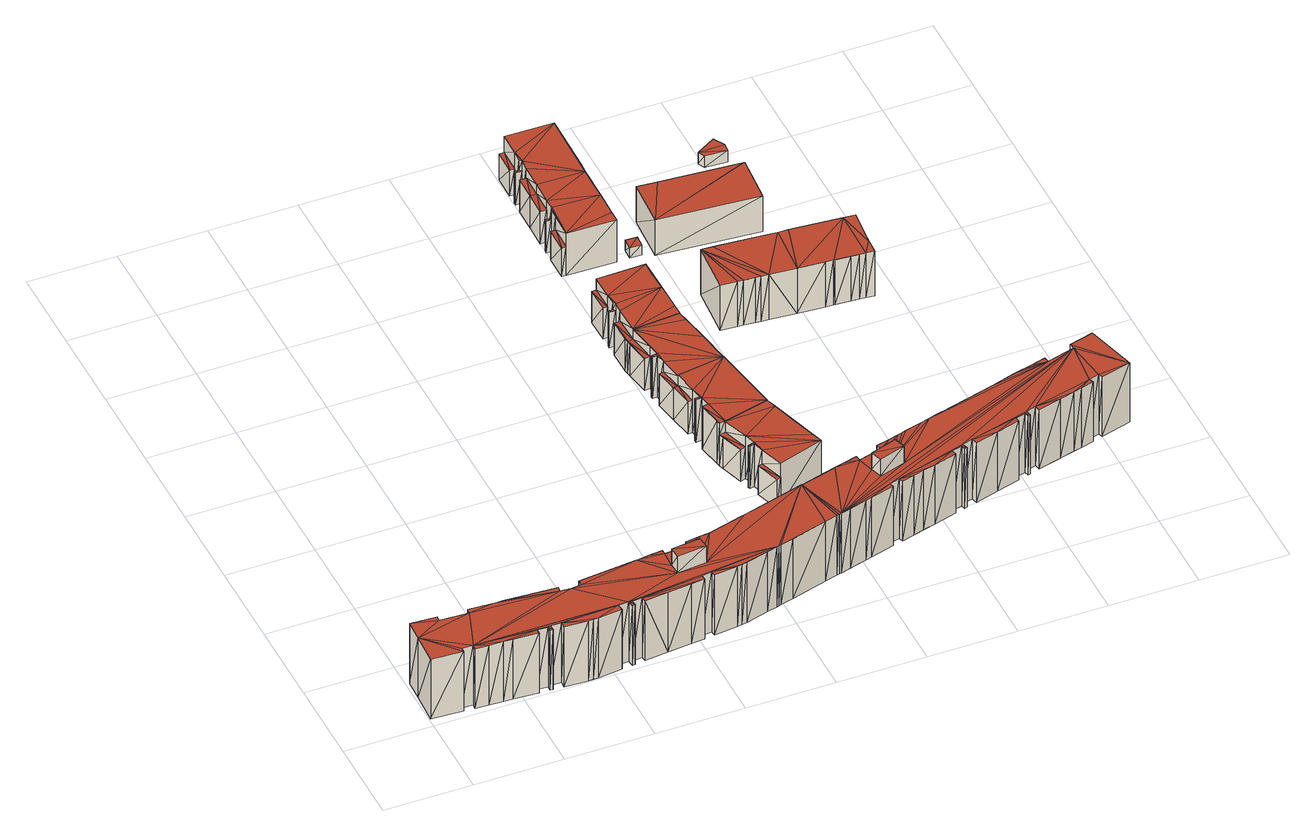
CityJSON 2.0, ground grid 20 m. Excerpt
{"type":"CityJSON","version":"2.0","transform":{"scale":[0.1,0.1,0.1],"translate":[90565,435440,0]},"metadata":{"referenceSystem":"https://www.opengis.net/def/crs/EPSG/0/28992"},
"CityObjects":{
"building1":{"type":"Building","attributes":{"TerrainHeight":3.38,"bron_tex":"UltraCAM-X 10cm juni 2008","voll_tex":"complete","bron_geo":"Lidar 15-30 punten - nov. 2008","status":"1"},"geometry":[{"type":"MultiSurface","lod":"2","boundaries":[[[0,1,2]],[[2,3,0]],[[4,5,6]],[[6,7,8]],[[9,10,11]],[[12,13,14]],[[15,14,13]],[[13,16,17]],[[18,19,20]],[[21,22,23]],[[24,25,26]],[[27,28,29]],[[30,31,32]],[[33,34,35]],[[36,37,38]],[[39,40,41]],[[42,43,44]],[[45,46,47]],[[47,48,49]],[[49,50,51]],[[52,53,54]],[[55,56,57]],[[57,58,59]],[[60,61,62]],[[63,64,65]],[[65,66,67]],[[68,69,70]],[[70,4,6]],[[6,8,9]],[[9,11,12]],[[12,14,71]],[[15,13,17]],[[18,20,72]],[[21,23,73]],[[24,26,74]],[[27,29,75]],[[30,32,33]],[[33,35,76]],[[36,38,39]],[[39,41,77]],[[42,44,78]],[[45,47,49]],[[52,54,79]],[[55,57,59]],[[60,62,63]],[[63,65,67]],[[68,70,6]],[[9,12,71]],[[15,17,18]],[[18,72,21]],[[24,74,27]],[[75,30,33]],[[33,76,36]],[[36,39,77]],[[77,42,78]],[[45,49,51]],[[52,79,55]],[[55,59,80]],[[60,63,67]],[[67,68,6]],[[6,9,71]],[[15,18,21]],[[24,27,75]],[[75,33,36]],[[36,77,78]],[[78,45,51]],[[52,55,80]],[[80,60,67]],[[67,6,71]],[[81,15,21]],[[24,75,36]],[[36,78,51]],[[52,80,67]],[[67,71,81]],[[81,21,73]],[[82,24,36]],[[36,51,52]],[[52,67,81]],[[81,73,82]],[[82,36,52]],[[52,81,82]],[[83,84,85]],[[85,86,87]],[[88,89,90]],[[90,91,92]],[[93,94,95]],[[95,96,97]],[[98,99,100]],[[101,102,103]],[[104,105,106]],[[107,108,109]],[[109,110,111]],[[111,112,113]],[[114,115,116]],[[117,118,119]],[[120,121,122]],[[123,124,125]],[[126,127,128]],[[129,130,131]],[[132,133,134]],[[135,136,137]],[[138,139,140]],[[141,142,143]],[[144,145,146]],[[147,83,85]],[[85,87,88]],[[90,92,93]],[[93,95,97]],[[98,100,101]],[[104,106,148]],[[107,109,111]],[[114,116,149]],[[117,119,120]],[[123,125,126]],[[126,128,150]],[[129,131,132]],[[132,134,151]],[[135,137,138]],[[138,140,152]],[[141,143,144]],[[144,146,147]],[[147,85,88]],[[90,93,97]],[[98,101,103]],[[103,104,148]],[[107,111,113]],[[114,149,117]],[[117,120,122]],[[122,123,126]],[[126,150,129]],[[129,132,151]],[[135,138,152]],[[141,144,147]],[[147,88,90]],[[90,97,153]],[[153,98,103]],[[148,107,113]],[[114,117,122]],[[122,126,129]],[[154,135,152]],[[141,147,90]],[[90,153,103]],[[148,113,114]],[[114,122,129]],[[152,141,90]],[[90,103,148]],[[148,114,129]],[[154,152,90]],[[90,148,129]],[[151,154,90]],[[90,129,151]],[[14,15,2]],[[2,1,14]],[[71,14,1]],[[1,0,71]],[[81,71,0]],[[0,3,81]],[[15,81,3]],[[3,2,15]],[[126,125,34]],[[34,33,126]],[[127,126,33]],[[33,32,127]],[[128,127,32]],[[32,31,128]],[[150,128,31]],[[31,30,150]],[[129,150,30]],[[30,75,129]],[[130,129,75]],[[75,29,130]],[[131,130,29]],[[29,28,131]],[[132,131,28]],[[28,27,132]],[[155,132,27]],[[27,74,155]],[[133,155,74]],[[74,26,133]],[[134,133,26]],[[26,25,134]],[[151,134,25]],[[25,24,151]],[[154,151,24]],[[24,82,154]],[[135,154,82]],[[82,73,135]],[[136,135,73]],[[73,23,136]],[[22,23,136]],[[136,137,22]],[[156,137,22]],[[22,21,156]],[[138,156,21]],[[21,72,138]],[[139,138,72]],[[72,20,139]],[[140,139,20]],[[20,19,140]],[[152,140,19]],[[19,18,152]],[[141,152,18]],[[18,17,141]],[[142,141,17]],[[17,16,142]],[[143,142,16]],[[16,13,143]],[[144,143,13]],[[13,12,144]],[[145,144,12]],[[12,11,145]],[[146,145,11]],[[11,10,146]],[[147,146,10]],[[10,9,147]],[[83,147,9]],[[9,8,83]],[[84,83,8]],[[8,7,84]],[[85,84,7]],[[7,6,85]],[[157,158,6]],[[6,5,157]],[[87,86,5]],[[5,4,87]],[[88,87,4]],[[4,70,88]],[[89,88,70]],[[70,69,89]],[[90,89,69]],[[69,68,90]],[[91,90,68]],[[68,67,91]],[[92,91,67]],[[67,66,92]],[[93,92,66]],[[66,65,93]],[[94,93,65]],[[65,64,94]],[[95,94,64]],[[64,63,95]],[[96,95,63]],[[63,62,96]],[[97,96,62]],[[62,61,97]],[[153,97,61]],[[61,60,153]],[[98,153,60]],[[60,80,98]],[[99,98,80]],[[80,59,99]],[[100,99,59]],[[59,58,100]],[[101,100,58]],[[58,57,101]],[[56,57,101]],[[101,102,56]],[[103,102,56]],[[56,55,103]],[[104,103,55]],[[55,79,104]],[[105,104,79]],[[79,54,105]],[[106,105,54]],[[54,53,106]],[[148,106,53]],[[53,52,148]],[[107,148,52]],[[52,51,107]],[[108,107,51]],[[51,50,108]],[[109,108,50]],[[50,49,109]],[[110,109,49]],[[49,48,110]],[[111,110,48]],[[48,47,111]],[[112,111,47]],[[47,46,112]],[[113,112,46]],[[46,45,113]],[[114,113,45]],[[45,78,114]],[[115,114,78]],[[78,44,115]],[[116,115,44]],[[44,43,116]],[[149,116,43]],[[43,42,149]],[[117,149,42]],[[42,77,117]],[[118,117,77]],[[77,41,118]],[[119,118,41]],[[41,40,119]],[[159,119,40]],[[40,39,159]],[[120,159,39]],[[39,38,120]],[[121,120,38]],[[38,37,121]],[[122,121,37]],[[37,36,122]],[[123,122,36]],[[36,76,123]],[[124,123,76]],[[76,35,124]],[[125,124,35]],[[35,34,125]]],"semantics":{"surfaces":[{"type":"RoofSurface"},{"type":"GroundSurface"},{"type":"WallSurface"}],"values":[0,0,0,0,0,0,0,0,0,0,0,0,0,0,0,0,0,0,0,0,0,0,0,0,0,0,0,0,0,0,0,0,0,0,0,0,0,0,0,0,0,0,0,0,0,0,0,0,0,0,0,0,0,0,0,0,0,0,0,0,0,0,0,0,0,0,0,0,0,0,0,0,0,0,0,0,0,0,0,0,0,1,1,1,1,1,1,1,1,1,1,1,1,1,1,1,1,1,1,1,1,1,1,1,1,1,1,1,1,1,1,1,1,1,1,1,1,1,1,1,1,1,1,1,1,1,1,1,1,1,1,1,1,1,1,1,1,1,1,1,1,1,1,1,1,1,1,1,1,1,1,2,2,2,2,2,2,2,2,2,2,2,2,2,2,2,2,2,2,2,2,2,2,2,2,2,2,2,2,2,2,2,2,2,2,2,2,2,2,2,2,2,2,2,2,2,2,2,2,2,2,2,2,2,2,2,2,2,2,2,2,2,2,2,2,2,2,2,2,2,2,2,2,2,2,2,2,2,2,2,2,2,2,2,2,2,2,2,2,2,2,2,2,2,2,2,2,2,2,2,2,2,2,2,2,2,2,2,2,2,2,2,2,2,2,2,2,2,2,2,2,2,2,2,2,2,2,2,2,2,2,2,2,2,2,2,2,2,2,2,2,2,2,2,2,2,2,2,2,2,2,2,2,2,2,2,2,2,2]}}]},
"building2":{"type":"Building","attributes":{"TerrainHeight":2.54,"bron_tex":"UltraCAM-X 10cm juni 2008","voll_tex":"complete","bron_geo":"Lidar 15-30 punten - nov. 2008","status":"1"},"geometry":[{"type":"MultiSurface","lod":"2","boundaries":[[[160,161,162]],[[162,163,160]],[[164,165,166]],[[167,168,169]],[[169,170,171]],[[172,173,164]],[[164,166,174]],[[167,169,171]],[[172,164,174]],[[174,167,171]],[[171,172,174]],[[175,176,177]],[[177,178,179]],[[179,175,177]],[[180,181,182]],[[182,183,180]],[[184,185,186]],[[186,187,188]],[[188,189,190]],[[190,191,192]],[[192,193,194]],[[195,196,197]],[[198,184,186]],[[186,188,190]],[[190,192,194]],[[195,197,199]],[[198,186,190]],[[190,194,195]],[[199,198,190]],[[190,195,199]],[[194,193,162]],[[162,161,194]],[[192,200,160]],[[160,163,192]],[[193,192,163]],[[163,162,193]],[[188,187,165]],[[165,164,188]],[[189,188,164]],[[164,173,189]],[[190,189,173]],[[173,172,190]],[[191,190,172]],[[172,171,191]],[[200,191,171]],[[171,170,200]],[[161,160,170]],[[170,169,161]],[[195,194,169]],[[169,168,195]],[[181,180,168]],[[168,167,181]],[[198,199,167]],[[167,174,198]],[[176,175,174]],[[174,166,176]],[[184,198,175]],[[175,179,184]],[[185,184,179]],[[179,178,185]],[[186,185,178]],[[178,177,186]],[[199,197,182]],[[182,181,199]],[[196,195,180]],[[180,183,196]],[[197,196,183]],[[183,182,197]]],"semantics":{"surfaces":[{"type":"RoofSurface"},{"type":"GroundSurface"},{"type":"WallSurface"}],"values":[0,0,0,0,0,0,0,0,0,0,0,0,0,0,0,0,1,1,1,1,1,1,1,1,1,1,1,1,1,1,2,2,2,2,2,2,2,2,2,2,2,2,2,2,2,2,2,2,2,2,2,2,2,2,2,2,2,2,2,2,2,2,2,2,2,2,2,2]}}]},
"building3":{"type":"Building","attributes":{"TerrainHeight":2.43,"bron_tex":"UltraCAM-X 10cm juni 2008","voll_tex":"complete","bron_geo":"Lidar 15-30 punten - nov. 2008","status":"1"},"geometry":[{"type":"MultiSurface","lod":"2","boundaries":[[[201,202,203]],[[203,204,205]],[[205,201,203]],[[206,207,208]],[[208,209,210]],[[210,211,212]],[[202,201,213]],[[214,206,208]],[[208,210,212]],[[212,202,213]],[[213,214,208]],[[208,212,213]],[[215,216,217]],[[217,218,215]],[[219,220,221]],[[221,222,219]],[[223,224,225]],[[225,226,227]],[[227,228,229]],[[229,187,186]],[[186,230,231]],[[232,233,234]],[[223,225,227]],[[227,229,186]],[[186,231,235]],[[232,234,236]],[[236,223,227]],[[227,186,235]],[[232,236,227]],[[227,235,232]],[[237,238,209]],[[209,208,237]],[[227,226,208]],[[208,207,227]],[[228,227,207]],[[207,206,228]],[[229,228,206]],[[206,214,229]],[[187,229,214]],[[214,213,187]],[[166,165,213]],[[213,201,166]],[[232,235,202]],[[202,212,232]],[[220,219,212]],[[212,211,220]],[[223,236,211]],[[211,210,223]],[[217,216,210]],[[210,209,217]],[[239,240,218]],[[218,217,239]],[[224,223,216]],[[216,215,224]],[[225,224,215]],[[215,218,225]],[[236,234,221]],[[221,220,236]],[[233,232,219]],[[219,222,233]],[[234,233,222]],[[222,221,234]],[[235,231,203]],[[203,202,235]],[[177,176,201]],[[201,205,177]],[[230,186,205]],[[205,204,230]],[[231,230,204]],[[204,203,231]]],"semantics":{"surfaces":[{"type":"RoofSurface"},{"type":"GroundSurface"},{"type":"WallSurface"}],"values":[0,0,0,0,0,0,0,0,0,0,0,0,0,0,0,0,1,1,1,1,1,1,1,1,1,1,1,1,1,1,2,2,2,2,2,2,2,2,2,2,2,2,2,2,2,2,2,2,2,2,2,2,2,2,2,2,2,2,2,2,2,2,2,2,2,2,2,2,2,2]}}]},
"building4":{"type":"Building","attributes":{"TerrainHeight":2.63,"bron_tex":"UltraCAM-X 10cm juni 2008","voll_tex":"complete","bron_geo":"Lidar 15-30 punten - nov. 2008","status":"1"},"geometry":[{"type":"MultiSurface","lod":"2","boundaries":[[[241,242,243]],[[243,244,245]],[[245,241,243]],[[246,247,248]],[[248,249,250]],[[250,251,252]],[[252,238,237]],[[237,253,254]],[[254,246,248]],[[250,252,237]],[[237,254,248]],[[248,250,237]],[[255,256,257]],[[257,258,255]],[[239,259,260]],[[260,240,239]],[[261,262,263]],[[263,264,265]],[[265,266,267]],[[267,226,225]],[[225,268,269]],[[270,271,272]],[[273,261,263]],[[263,265,267]],[[267,225,269]],[[270,272,274]],[[273,263,267]],[[267,269,270]],[[274,273,267]],[[267,270,274]],[[261,273,241]],[[241,245,261]],[[262,261,245]],[[245,244,262]],[[263,262,244]],[[244,243,263]],[[265,264,247]],[[247,246,265]],[[266,265,246]],[[246,254,266]],[[267,266,254]],[[254,253,267]],[[226,267,253]],[[253,237,226]],[[259,239,238]],[[238,252,259]],[[270,269,252]],[[252,251,270]],[[256,255,251]],[[251,250,256]],[[273,274,250]],[[250,249,273]],[[242,241,249]],[[249,248,242]],[[274,272,257]],[[257,256,274]],[[271,270,255]],[[255,258,271]],[[272,271,258]],[[258,257,272]],[[269,268,260]],[[260,259,269]],[[268,225,240]],[[240,260,268]]],"semantics":{"surfaces":[{"type":"RoofSurface"},{"type":"GroundSurface"},{"type":"WallSurface"}],"values":[0,0,0,0,0,0,0,0,0,0,0,0,0,0,0,0,1,1,1,1,1,1,1,1,1,1,1,1,1,1,2,2,2,2,2,2,2,2,2,2,2,2,2,2,2,2,2,2,2,2,2,2,2,2,2,2,2,2,2,2,2,2,2,2]}}]},
"building5":{"type":"Building","attributes":{"TerrainHeight":2.47,"bron_tex":"UltraCAM-X 10cm juni 2008","voll_tex":"complete","bron_geo":"Lidar 15-30 punten - nov. 2008","status":"1"},"geometry":[{"type":"MultiSurface","lod":"2","boundaries":[[[275,276,277]],[[277,278,279]],[[280,281,282]],[[283,284,275]],[[275,277,279]],[[279,280,282]],[[283,275,279]],[[279,282,285]],[[285,283,279]],[[242,286,287]],[[287,288,243]],[[243,242,287]],[[289,290,291]],[[291,292,289]],[[293,294,295]],[[295,296,293]],[[297,298,299]],[[300,301,302]],[[303,304,305]],[[305,263,264]],[[306,307,297]],[[297,299,308]],[[300,302,309]],[[303,305,264]],[[306,297,308]],[[308,300,309]],[[309,303,264]],[[310,306,308]],[[308,309,264]],[[264,310,308]],[[297,311,276]],[[276,277,297]],[[307,297,277]],[[277,278,307]],[[306,307,278]],[[278,279,306]],[[310,306,279]],[[279,280,310]],[[264,310,280]],[[280,281,264]],[[248,247,281]],[[281,282,248]],[[286,242,282]],[[282,285,286]],[[309,303,285]],[[285,283,309]],[[294,293,283]],[[283,284,294]],[[308,300,284]],[[284,275,308]],[[290,289,275]],[[275,276,290]],[[303,304,287]],[[287,286,303]],[[305,263,243]],[[243,288,305]],[[304,305,288]],[[288,287,304]],[[311,298,291]],[[291,290,311]],[[299,308,289]],[[289,292,299]],[[298,299,292]],[[292,291,298]],[[300,301,295]],[[295,294,300]],[[302,309,293]],[[293,296,302]],[[301,302,296]],[[296,295,301]]],"semantics":{"surfaces":[{"type":"RoofSurface"},{"type":"GroundSurface"},{"type":"WallSurface"}],"values":[0,0,0,0,0,0,0,0,0,0,0,0,0,0,0,0,1,1,1,1,1,1,1,1,1,1,1,1,1,1,2,2,2,2,2,2,2,2,2,2,2,2,2,2,2,2,2,2,2,2,2,2,2,2,2,2,2,2,2,2,2,2,2,2,2,2,2,2,2,2]}}]},
"building6":{"type":"Building","attributes":{"TerrainHeight":2.62,"bron_tex":"UltraCAM-X 10cm juni 2008","voll_tex":"complete","bron_geo":"Lidar 15-30 punten - nov. 2008","status":"1"},"geometry":[{"type":"MultiSurface","lod":"2","boundaries":[[[312,313,314]],[[314,315,312]],[[316,317,318]],[[318,319,320]],[[321,322,323]],[[323,324,325]],[[326,316,318]],[[318,320,321]],[[321,323,325]],[[326,318,321]],[[321,325,326]],[[327,328,329]],[[329,330,327]],[[331,332,333]],[[333,334,331]],[[335,336,337]],[[337,338,339]],[[340,341,342]],[[342,343,344]],[[345,346,347]],[[335,337,339]],[[342,344,348]],[[345,347,349]],[[349,335,339]],[[340,342,348]],[[348,345,349]],[[349,339,340]],[[340,348,349]],[[347,346,314]],[[314,313,347]],[[349,347,313]],[[313,312,349]],[[346,345,315]],[[315,314,346]],[[327,330,318]],[[318,317,327]],[[345,348,317]],[[317,316,345]],[[312,315,316]],[[316,326,312]],[[335,349,326]],[[326,325,335]],[[331,334,325]],[[325,324,331]],[[339,338,323]],[[323,322,339]],[[340,339,322]],[[322,321,340]],[[341,340,321]],[[321,320,341]],[[342,341,320]],[[320,319,342]],[[350,342,319]],[[319,318,350]],[[344,343,329]],[[329,328,344]],[[348,344,328]],[[328,327,348]],[[343,350,330]],[[330,329,343]],[[337,336,333]],[[333,332,337]],[[336,335,334]],[[334,333,336]]],"semantics":{"surfaces":[{"type":"RoofSurface"},{"type":"GroundSurface"},{"type":"WallSurface"}],"values":[0,0,0,0,0,0,0,0,0,0,0,0,0,0,0,1,1,1,1,1,1,1,1,1,1,1,1,1,2,2,2,2,2,2,2,2,2,2,2,2,2,2,2,2,2,2,2,2,2,2,2,2,2,2,2,2,2,2,2,2,2,2,2,2]}}]},
"building7":{"type":"Building","attributes":{"TerrainHeight":2.58,"bron_tex":"UltraCAM-X 10cm juni 2008","voll_tex":"complete","bron_geo":"Lidar 15-30 punten - nov. 2008","status":"1"},"geometry":[{"type":"MultiSurface","lod":"2","boundaries":[[[351,352,332]],[[332,331,351]],[[353,324,323]],[[323,354,355]],[[355,356,357]],[[357,358,359]],[[359,360,361]],[[361,353,323]],[[323,355,357]],[[357,359,361]],[[361,323,357]],[[362,363,364]],[[364,365,362]],[[366,367,368]],[[368,369,366]],[[370,371,372]],[[372,373,374]],[[375,376,338]],[[338,337,377]],[[378,379,380]],[[370,372,374]],[[374,375,338]],[[338,377,381]],[[378,380,382]],[[382,370,374]],[[374,338,381]],[[378,382,374]],[[374,381,378]],[[377,337,332]],[[332,352,377]],[[381,377,352]],[[352,351,381]],[[370,382,360]],[[360,359,370]],[[366,369,359]],[[359,358,366]],[[374,373,357]],[[357,356,374]],[[375,374,356]],[[356,355,375]],[[376,375,355]],[[355,354,376]],[[338,376,354]],[[354,323,338]],[[351,331,324]],[[324,353,351]],[[378,381,353]],[[353,361,378]],[[362,365,361]],[[361,360,362]],[[380,379,364]],[[364,363,380]],[[382,380,363]],[[363,362,382]],[[379,378,365]],[[365,364,379]],[[372,371,368]],[[368,367,372]],[[371,370,369]],[[369,368,371]]],"semantics":{"surfaces":[{"type":"RoofSurface"},{"type":"GroundSurface"},{"type":"WallSurface"}],"values":[0,0,0,0,0,0,0,0,0,0,0,0,0,0,0,1,1,1,1,1,1,1,1,1,1,1,1,1,2,2,2,2,2,2,2,2,2,2,2,2,2,2,2,2,2,2,2,2,2,2,2,2,2,2,2,2,2,2,2,2]}}]},
"building8":{"type":"Building","attributes":{"TerrainHeight":2.58,"bron_tex":"UltraCAM-X 10cm juni 2008","voll_tex":"complete","bron_geo":"Lidar 15-30 punten - nov. 2008","status":"1"},"geometry":[{"type":"MultiSurface","lod":"2","boundaries":[[[383,384,385]],[[385,386,383]],[[387,388,389]],[[389,390,387]],[[390,389,385]],[[385,384,390]],[[387,390,384]],[[384,383,387]],[[388,387,383]],[[383,386,388]],[[389,388,386]],[[386,385,389]]],"semantics":{"surfaces":[{"type":"RoofSurface"},{"type":"GroundSurface"},{"type":"WallSurface"}],"values":[0,0,1,1,2,2,2,2,2,2,2,2]}}]},
"building9":{"type":"Building","attributes":{"TerrainHeight":3.5,"bron_tex":"UltraCAM-X 10cm juni 2008","voll_tex":"complete","bron_geo":"Lidar 15-30 punten - nov. 2008","status":"1"},"geometry":[{"type":"MultiSurface","lod":"2","boundaries":[[[391,392,393]],[[393,394,391]],[[395,396,397]],[[397,398,399]],[[400,401,402]],[[403,404,405]],[[406,407,408]],[[409,410,411]],[[412,413,414]],[[415,414,413]],[[416,417,418]],[[419,420,421]],[[422,423,158]],[[158,157,424]],[[424,425,426]],[[427,428,429]],[[430,431,432]],[[432,433,434]],[[434,435,436]],[[437,438,439]],[[440,441,442]],[[442,443,444]],[[445,446,447]],[[448,449,450]],[[451,452,453]],[[397,399,454]],[[400,402,403]],[[406,408,409]],[[455,412,414]],[[415,413,416]],[[419,421,422]],[[422,158,424]],[[424,426,427]],[[430,432,434]],[[437,439,456]],[[440,442,444]],[[445,447,457]],[[448,450,458]],[[458,451,453]],[[395,397,454]],[[400,403,405]],[[459,406,409]],[[460,455,414]],[[415,416,418]],[[419,422,424]],[[424,427,429]],[[430,434,436]],[[436,437,456]],[[440,444,445]],[[448,458,453]],[[453,395,454]],[[400,405,459]],[[459,409,411]],[[411,460,414]],[[415,418,419]],[[430,436,456]],[[440,445,457]],[[448,453,454]],[[400,459,411]],[[411,414,461]],[[415,419,424]],[[429,430,456]],[[456,440,457]],[[457,448,454]],[[400,411,461]],[[462,415,424]],[[456,457,454]],[[454,400,461]],[[461,462,424]],[[429,456,454]],[[454,461,424]],[[424,429,454]],[[463,464,465]],[[466,467,468]],[[469,470,471]],[[471,472,473]],[[474,475,476]],[[476,477,478]],[[479,480,481]],[[481,482,483]],[[484,485,486]],[[487,488,489]],[[489,490,491]],[[492,493,494]],[[495,496,497]],[[498,499,500]],[[501,502,503]],[[503,504,505]],[[505,86,85]],[[506,507,508]],[[508,509,510]],[[511,512,463]],[[466,468,513]],[[514,469,471]],[[474,476,478]],[[479,481,483]],[[484,486,515]],[[487,489,491]],[[492,494,516]],[[495,497,498]],[[501,503,505]],[[505,85,506]],[[506,508,510]],[[511,463,465]],[[466,513,514]],[[514,471,473]],[[474,478,517]],[[479,483,518]],[[484,515,487]],[[492,516,495]],[[495,498,500]],[[501,505,506]],[[511,465,466]],[[466,514,473]],[[473,474,517]],[[517,479,518]],[[484,487,491]],[[492,495,500]],[[500,501,506]],[[511,466,473]],[[473,517,518]],[[518,484,491]],[[492,500,506]],[[511,473,518]],[[518,491,492]],[[492,506,510]],[[510,511,518]],[[518,492,510]],[[414,415,393]],[[393,392,414]],[[461,414,392]],[[392,391,461]],[[462,461,391]],[[391,394,462]],[[415,462,394]],[[394,393,415]],[[506,85,158]],[[158,423,506]],[[507,506,423]],[[423,422,507]],[[508,507,422]],[[422,421,508]],[[509,508,421]],[[421,420,509]],[[510,509,420]],[[420,419,510]],[[511,510,419]],[[419,418,511]],[[512,511,418]],[[418,417,512]],[[463,512,417]],[[417,416,463]],[[464,463,416]],[[416,413,464]],[[519,464,413]],[[413,412,519]],[[465,519,412]],[[412,455,465]],[[520,465,455]],[[455,460,520]],[[466,520,460]],[[460,411,466]],[[521,466,411]],[[411,410,521]],[[467,521,410]],[[410,409,467]],[[522,467,409]],[[409,408,522]],[[468,522,408]],[[408,407,468]],[[513,468,407]],[[407,406,513]],[[514,513,406]],[[406,459,514]],[[469,514,459]],[[459,405,469]],[[470,469,405]],[[405,404,470]],[[523,470,404]],[[404,403,523]],[[471,523,403]],[[403,402,471]],[[472,471,402]],[[402,401,472]],[[473,472,401]],[[401,400,473]],[[474,473,400]],[[400,454,474]],[[475,474,454]],[[454,399,475]],[[476,475,399]],[[399,398,476]],[[478,477,397]],[[397,396,478]],[[517,478,396]],[[396,395,517]],[[479,517,395]],[[395,453,479]],[[480,479,453]],[[453,452,480]],[[481,480,452]],[[452,451,481]],[[524,481,451]],[[451,458,524]],[[482,524,458]],[[458,450,482]],[[483,482,450]],[[450,449,483]],[[518,483,449]],[[449,448,518]],[[484,518,448]],[[448,457,484]],[[485,484,457]],[[457,447,485]],[[486,485,447]],[[447,446,486]],[[515,486,446]],[[446,445,515]],[[487,515,445]],[[445,444,487]],[[488,487,444]],[[444,443,488]],[[489,488,443]],[[443,442,489]],[[490,489,442]],[[442,441,490]],[[491,490,441]],[[441,440,491]],[[492,491,440]],[[440,456,492]],[[493,492,456]],[[456,439,493]],[[494,493,439]],[[439,438,494]],[[516,494,438]],[[438,437,516]],[[495,516,437]],[[437,436,495]],[[496,495,436]],[[436,435,496]],[[497,496,435]],[[435,434,497]],[[525,497,434]],[[434,433,525]],[[498,525,433]],[[433,432,498]],[[499,498,432]],[[432,431,499]],[[500,499,431]],[[431,430,500]],[[501,500,430]],[[430,429,501]],[[502,501,429]],[[429,428,502]],[[503,502,428]],[[428,427,503]],[[526,503,427]],[[427,426,526]],[[504,526,426]],[[426,425,504]],[[505,504,425]],[[425,424,505]],[[86,505,424]],[[424,157,86]]],"semantics":{"surfaces":[{"type":"RoofSurface"},{"type":"GroundSurface"},{"type":"WallSurface"}],"values":[0,0,0,0,0,0,0,0,0,0,0,0,0,0,0,0,0,0,0,0,0,0,0,0,0,0,0,0,0,0,0,0,0,0,0,0,0,0,0,0,0,0,0,0,0,0,0,0,0,0,0,0,0,0,0,0,0,0,0,0,0,0,0,0,0,0,0,0,0,0,0,0,1,1,1,1,1,1,1,1,1,1,1,1,1,1,1,1,1,1,1,1,1,1,1,1,1,1,1,1,1,1,1,1,1,1,1,1,1,1,1,1,1,1,1,1,1,1,1,1,1,1,1,1,1,1,1,1,2,2,2,2,2,2,2,2,2,2,2,2,2,2,2,2,2,2,2,2,2,2,2,2,2,2,2,2,2,2,2,2,2,2,2,2,2,2,2,2,2,2,2,2,2,2,2,2,2,2,2,2,2,2,2,2,2,2,2,2,2,2,2,2,2,2,2,2,2,2,2,2,2,2,2,2,2,2,2,2,2,2,2,2,2,2,2,2,2,2,2,2,2,2,2,2,2,2,2,2,2,2,2,2,2,2,2,2,2,2,2,2,2,2,2,2,2,2,2,2,2,2,2,2,2,2,2,2,2,2,2,2,2,2,2,2]}}]},
"building10":{"type":"Building","attributes":{"TerrainHeight":2.68,"bron_tex":"UltraCAM-X 10cm juni 2008","voll_tex":"complete","bron_geo":"Lidar 15-30 punten - nov. 2008","status":"1"},"geometry":[{"type":"MultiSurface","lod":"2","boundaries":[[[527,528,529]],[[530,531,532]],[[532,533,534]],[[535,536,537]],[[537,527,529]],[[530,532,534]],[[535,537,529]],[[529,530,534]],[[534,535,529]],[[538,539,540]],[[540,541,542]],[[542,543,544]],[[545,546,547]],[[547,548,538]],[[538,540,542]],[[544,545,547]],[[547,538,542]],[[542,544,547]],[[539,540,528]],[[528,529,539]],[[538,539,529]],[[529,530,538]],[[531,530,538]],[[538,548,531]],[[547,548,531]],[[531,532,547]],[[534,533,546]],[[546,545,534]],[[544,545,534]],[[534,535,544]],[[543,544,535]],[[535,536,543]],[[542,543,536]],[[536,537,542]],[[541,542,537]],[[537,527,541]],[[540,541,527]],[[527,528,540]]],"semantics":{"surfaces":[{"type":"RoofSurface"},{"type":"GroundSurface"},{"type":"WallSurface"}],"values":[0,0,0,0,0,0,0,0,0,1,1,1,1,1,1,1,1,1,2,2,2,2,2,2,2,2,2,2,2,2,2,2,2,2,2,2,2,2]}}]},
"building11":{"type":"Building","attributes":{"TerrainHeight":2.47,"bron_tex":"UltraCAM-X 10cm juni 2008","voll_tex":"complete","bron_geo":"Lidar 15-30 punten - nov. 2008","status":"1"},"geometry":[{"type":"MultiSurface","lod":"2","boundaries":[[[549,550,551]],[[551,552,553]],[[554,555,549]],[[551,553,554]],[[554,549,551]],[[556,557,558]],[[558,559,560]],[[560,561,562]],[[562,556,558]],[[558,560,562]],[[559,558,551]],[[551,550,559]],[[560,559,550]],[[550,549,560]],[[561,560,549]],[[549,555,561]],[[562,561,555]],[[555,554,562]],[[556,562,554]],[[554,553,556]],[[557,556,553]],[[553,552,557]],[[558,557,552]],[[552,551,558]]],"semantics":{"surfaces":[{"type":"RoofSurface"},{"type":"GroundSurface"},{"type":"WallSurface"}],"values":[0,0,0,0,0,1,1,1,1,1,2,2,2,2,2,2,2,2,2,2,2,2,2,2]}}]},
"building12":{"type":"Building","attributes":{"TerrainHeight":2.69,"bron_tex":"UltraCAM-X 10cm juni 2008","voll_tex":"complete","bron_geo":"Lidar 15-30 punten - nov. 2008","status":"1"},"geometry":[{"type":"MultiSurface","lod":"2","boundaries":[[[533,532,563]],[[564,565,566]],[[566,567,568]],[[568,569,570]],[[570,571,572]],[[572,573,533]],[[533,563,564]],[[564,566,568]],[[568,570,572]],[[572,533,564]],[[564,568,572]],[[574,547,546]],[[546,575,576]],[[576,577,578]],[[578,579,580]],[[580,581,582]],[[582,583,584]],[[584,574,546]],[[576,578,580]],[[580,582,584]],[[584,546,576]],[[576,580,584]],[[574,547,532]],[[532,563,574]],[[584,574,563]],[[563,564,584]],[[583,584,564]],[[564,565,583]],[[582,585,586]],[[586,566,582]],[[581,582,566]],[[566,567,581]],[[580,581,567]],[[567,568,580]],[[579,580,568]],[[568,569,579]],[[578,579,569]],[[569,570,578]],[[577,578,570]],[[570,571,577]],[[576,577,571]],[[571,572,576]],[[575,576,572]],[[572,573,575]],[[546,575,573]],[[573,533,546]]],"semantics":{"surfaces":[{"type":"RoofSurface"},{"type":"GroundSurface"},{"type":"WallSurface"}],"values":[0,0,0,0,0,0,0,0,0,0,0,1,1,1,1,1,1,1,1,1,1,1,2,2,2,2,2,2,2,2,2,2,2,2,2,2,2,2,2,2,2,2,2,2,2,2]}}]},
"building13":{"type":"Building","attributes":{"TerrainHeight":2.7,"bron_tex":"UltraCAM-X 10cm juni 2008","voll_tex":"complete","bron_geo":"Lidar 15-30 punten - nov. 2008","status":"1"},"geometry":[{"type":"MultiSurface","lod":"2","boundaries":[[[587,588,589]],[[589,590,591]],[[591,587,589]],[[592,593,594]],[[594,595,596]],[[596,592,594]],[[595,594,589]],[[589,588,595]],[[596,595,588]],[[588,587,596]],[[592,596,587]],[[587,591,592]],[[593,592,591]],[[591,590,593]],[[594,593,590]],[[590,589,594]]],"semantics":{"surfaces":[{"type":"RoofSurface"},{"type":"GroundSurface"},{"type":"WallSurface"}],"values":[0,0,0,1,1,1,2,2,2,2,2,2,2,2,2,2]}}]}
},
"vertices":[
[635,77,202],[632,103,202],[567,97,202],[569,70,202],[936,106,158],[941,107,158],[909,223,158],[905,222,158],[793,191,158],[764,183,158],[759,182,158],[699,165,158],[677,159,158],[654,157,158],[632,103,158],[567,97,158],[622,153,158],[623,141,158],[569,136,158],[568,147,158],[536,144,158],[509,141,158],[493,139,158],[375,127,158],[328,114,158],[329,125,158],[211,132,158],[188,133,158],[167,134,158],[134,136,158],[67,128,158],[68,139,158],[9,142,158],[7,94,158],[3,23,158],[75,19,158],[99,28,158],[99,17,158],[129,16,158],[161,14,158],[181,13,158],[237,10,158],[261,19,158],[261,9,158],[267,9,158],[291,21,158],[291,7,158],[344,4,158],[355,5,158],[366,5,158],[420,11,158],[418,25,158],[442,27,158],[444,13,158],[450,14,158],[472,27,158],[474,17,158],[527,22,158],[581,28,158],[611,31,158],[633,45,158],[635,34,158],[688,40,158],[699,42,158],[710,44,158],[762,58,158],[785,64,158],[791,66,158],[796,67,158],[825,75,158],[907,98,158],[635,77,158],[514,141,158],[377,115,158],[198,132,158],[133,124,158],[75,29,158],[237,21,158],[267,22,158],[449,25,158],[610,42,158],[569,70,158],[352,112,158],[793,191,0],[905,222,0],[909,223,0],[941,107,0],[936,106,0],[907,98,0],[825,75,0],[796,67,0],[791,66,0],[785,64,0],[762,58,0],[710,44,0],[699,42,0],[688,40,0],[635,34,0],[610,42,0],[611,31,0],[581,28,0],[527,22,0],[474,17,0],[472,27,0],[449,25,0],[450,14,0],[444,13,0],[418,25,0],[420,11,0],[366,5,0],[355,5,0],[344,4,0],[291,7,0],[291,21,0],[267,22,0],[267,9,0],[261,9,0],[237,21,0],[237,10,0],[181,13,0],[129,16,0],[99,17,0],[99,28,0],[75,29,0],[75,19,0],[3,23,0],[7,94,0],[9,142,0],[68,139,0],[133,124,0],[134,136,0],[167,134,0],[188,133,0],[211,132,0],[329,125,0],[377,115,0],[375,127,0],[493,139,0],[514,141,0],[536,144,0],[568,147,0],[623,141,0],[622,153,0],[654,157,0],[677,159,0],[699,165,0],[759,182,0],[764,183,0],[442,27,0],[261,19,0],[67,128,0],[328,114,0],[569,136,0],[633,45,0],[352,112,0],[198,132,0],[509,141,0],[941,107,157],[909,223,157],[161,14,0],
[918,350,75],[901,404,75],[890,401,75],[908,346,75],[979,519,112],[972,541,112],[868,516,112],[895,433,112],[893,427,112],[901,404,112],[918,350,112],[1022,383,112],[1014,407,112],[999,454,112],[887,457,112],[887,457,83],[868,516,83],[855,513,83],[858,504,83],[874,452,83],[893,427,111],[895,433,111],[881,429,111],[883,424,111],[874,452,0],[858,504,0],[855,513,0],[972,541,0],[979,519,0],[999,454,0],[1014,407,0],[1022,383,0],[908,346,0],[890,401,0],[901,404,0],[893,427,0],[883,424,0],[881,429,0],[887,457,0],[895,433,0],[918,350,0],
[868,516,113],[858,578,113],[844,576,113],[853,523,113],[855,513,113],[957,630,113],[949,680,113],[946,702,113],[838,685,113],[846,631,113],[850,607,113],[854,602,113],[972,541,113],[968,564,113],[836,630,85],[846,631,85],[838,685,85],[827,683,85],[854,602,112],[850,607,112],[840,606,112],[841,600,112],[846,631,0],[836,630,0],[827,683,0],[946,702,0],[949,680,0],[957,630,0],[968,564,0],[853,523,0],[844,576,0],[854,602,0],[841,600,0],[840,606,0],[858,578,0],[850,607,0],[946,702,111],[838,685,111],[838,685,83],[827,683,83],
[823,792,84],[813,854,84],[800,853,84],[801,843,84],[810,790,84],[923,840,111],[919,863,111],[813,854,111],[823,792,111],[827,768,111],[825,761,111],[829,738,111],[942,724,111],[934,777,111],[825,761,109],[827,768,109],[814,766,109],[815,760,109],[829,738,83],[818,736,83],[810,790,0],[801,843,0],[800,853,0],[919,863,0],[923,840,0],[934,777,0],[942,724,0],[818,736,0],[829,738,0],[825,761,0],[815,760,0],[814,766,0],[823,792,0],[827,768,0],
[808,971,112],[807,1028,112],[917,1030,112],[917,1004,112],[918,951,112],[919,887,112],[919,863,112],[813,854,112],[812,941,112],[809,947,112],[812,917,112],[812,917,84],[798,917,84],[799,862,84],[808,971,82],[807,1028,82],[797,1028,82],[798,971,82],[812,941,93],[809,947,93],[798,947,93],[798,941,93],[917,1030,0],[797,1028,0],[798,971,0],[809,947,0],[798,947,0],[798,941,0],[812,917,0],[798,917,0],[799,862,0],[918,951,0],[917,1004,0],[808,971,0],[812,941,0],[919,887,0],[807,1028,0],
[814,1270,83],[800,1270,83],[800,1264,83],[811,1264,83],[811,1264,111],[810,1240,111],[809,1183,111],[919,1181,111],[919,1207,111],[920,1265,111],[921,1324,111],[921,1346,111],[815,1348,111],[814,1294,111],[814,1270,111],[810,1240,75],[799,1240,75],[799,1183,75],[809,1183,75],[815,1348,85],[801,1348,85],[800,1294,85],[814,1294,85],[814,1294,0],[800,1294,0],[801,1348,0],[921,1346,0],[921,1324,0],[920,1265,0],[919,1207,0],[919,1181,0],[799,1183,0],[799,1240,0],[811,1264,0],[800,1264,0],[800,1270,0],[810,1240,0],[814,1270,0],[809,1183,0],
[816,1402,85],[802,1402,85],[816,1402,111],[922,1368,111],[923,1431,111],[924,1486,111],[924,1509,111],[815,1511,111],[814,1456,111],[814,1432,111],[817,1426,111],[814,1432,84],[803,1432,84],[803,1426,84],[817,1426,84],[815,1511,68],[804,1511,68],[803,1456,68],[814,1456,68],[814,1456,0],[803,1456,0],[804,1511,0],[924,1509,0],[924,1486,0],[923,1431,0],[922,1368,0],[802,1402,0],[817,1426,0],[803,1426,0],[803,1432,0],[816,1402,0],[814,1432,0],
[975,1206,27],[949,1207,27],[948,1181,27],[974,1180,27],[975,1206,0],[974,1180,0],[948,1181,0],[949,1207,0],
[1126,204,201],[1118,230,201],[1058,211,201],[1066,185,201],[1597,299,157],[1600,289,157],[1669,308,157],[1637,423,157],[1581,408,157],[1520,378,157],[1517,390,157],[1485,381,157],[1467,376,157],[1464,376,157],[1442,370,157],[1329,338,157],[1307,332,157],[1298,330,157],[1284,326,157],[1243,315,157],[1228,311,157],[1159,292,157],[1149,289,157],[1118,230,157],[1058,211,157],[1128,283,157],[1097,275,157],[1100,263,157],[1048,248,157],[1045,260,157],[1014,252,157],[992,246,157],[969,239,157],[947,109,157],[970,115,157],[1009,126,157],[1023,130,157],[1077,145,157],[1074,155,157],[1097,161,157],[1100,151,157],[1129,159,157],[1153,166,157],[1181,173,157],[1233,188,157],[1230,198,157],[1253,204,157],[1256,194,157],[1262,196,157],[1281,215,157],[1285,202,157],[1338,217,157],[1391,231,157],[1389,242,157],[1412,248,157],[1415,238,157],[1420,239,157],[1440,259,157],[1443,246,157],[1496,260,157],[1548,274,157],[1577,282,157],[1574,292,157],[1584,396,157],[1170,295,157],[1258,209,157],[1417,252,157],[1530,269,157],[1387,354,157],[1207,305,157],[1126,204,157],[1066,185,157],[1128,283,0],[1149,289,0],[1170,295,0],[1228,311,0],[1284,326,0],[1307,332,0],[1442,370,0],[1464,376,0],[1485,381,0],[1517,390,0],[1520,378,0],[1584,396,0],[1581,408,0],[1637,423,0],[1669,308,0],[1600,289,0],[1574,292,0],[1577,282,0],[1548,274,0],[1496,260,0],[1443,246,0],[1417,252,0],[1420,239,0],[1415,238,0],[1389,242,0],[1391,231,0],[1338,217,0],[1285,202,0],[1281,215,0],[1258,209,0],[1262,196,0],[1256,194,0],[1230,198,0],[1233,188,0],[1181,173,0],[1129,159,0],[1100,151,0],[1097,161,0],[1074,155,0],[1077,145,0],[1023,130,0],[970,115,0],[947,109,0],[969,239,0],[992,246,0],[1014,252,0],[1045,260,0],[1048,248,0],[1100,263,0],[1097,275,0],[1329,338,0],[1387,354,0],[1412,248,0],[1253,204,0],[1597,299,0],[1440,259,0],[1159,292,0],[1207,305,0],[1243,315,0],[1298,330,0],[1467,376,0],[1530,269,0],[1153,166,0],[1009,126,0],
[1062,898,119],[1025,901,119],[1034,1020,119],[1060,1018,119],[1177,1009,119],[1198,1007,119],[1189,888,119],[1129,893,119],[1112,894,119],[1101,895,119],[1075,897,119],[1060,1018,0],[1034,1020,0],[1025,901,0],[1062,898,0],[1075,897,0],[1101,895,0],[1112,894,0],[1129,893,0],[1189,888,0],[1198,1007,0],[1177,1009,0],
[1049,1275,94],[1005,1279,94],[998,1168,94],[1227,1150,94],[1236,1261,94],[1234,1261,94],[1194,1264,94],[1236,1261,0],[1227,1150,0],[998,1168,0],[1005,1279,0],[1049,1275,0],[1194,1264,0],[1234,1261,0],
[1221,1006,119],[1338,996,119],[1364,994,119],[1356,908,119],[1354,875,119],[1336,877,119],[1322,878,119],[1304,879,119],[1270,882,119],[1267,882,119],[1250,883,119],[1221,1006,0],[1250,883,0],[1267,882,0],[1270,882,0],[1304,879,0],[1322,878,0],[1336,877,0],[1354,875,0],[1356,908,0],[1364,994,0],[1338,996,0],[1357,916,0],[1357,916,119],
[1251,1396,31],[1236,1421,31],[1192,1395,31],[1200,1380,31],[1249,1377,31],[1249,1377,0],[1200,1380,0],[1192,1395,0],[1236,1421,0],[1251,1396,0]
]}
